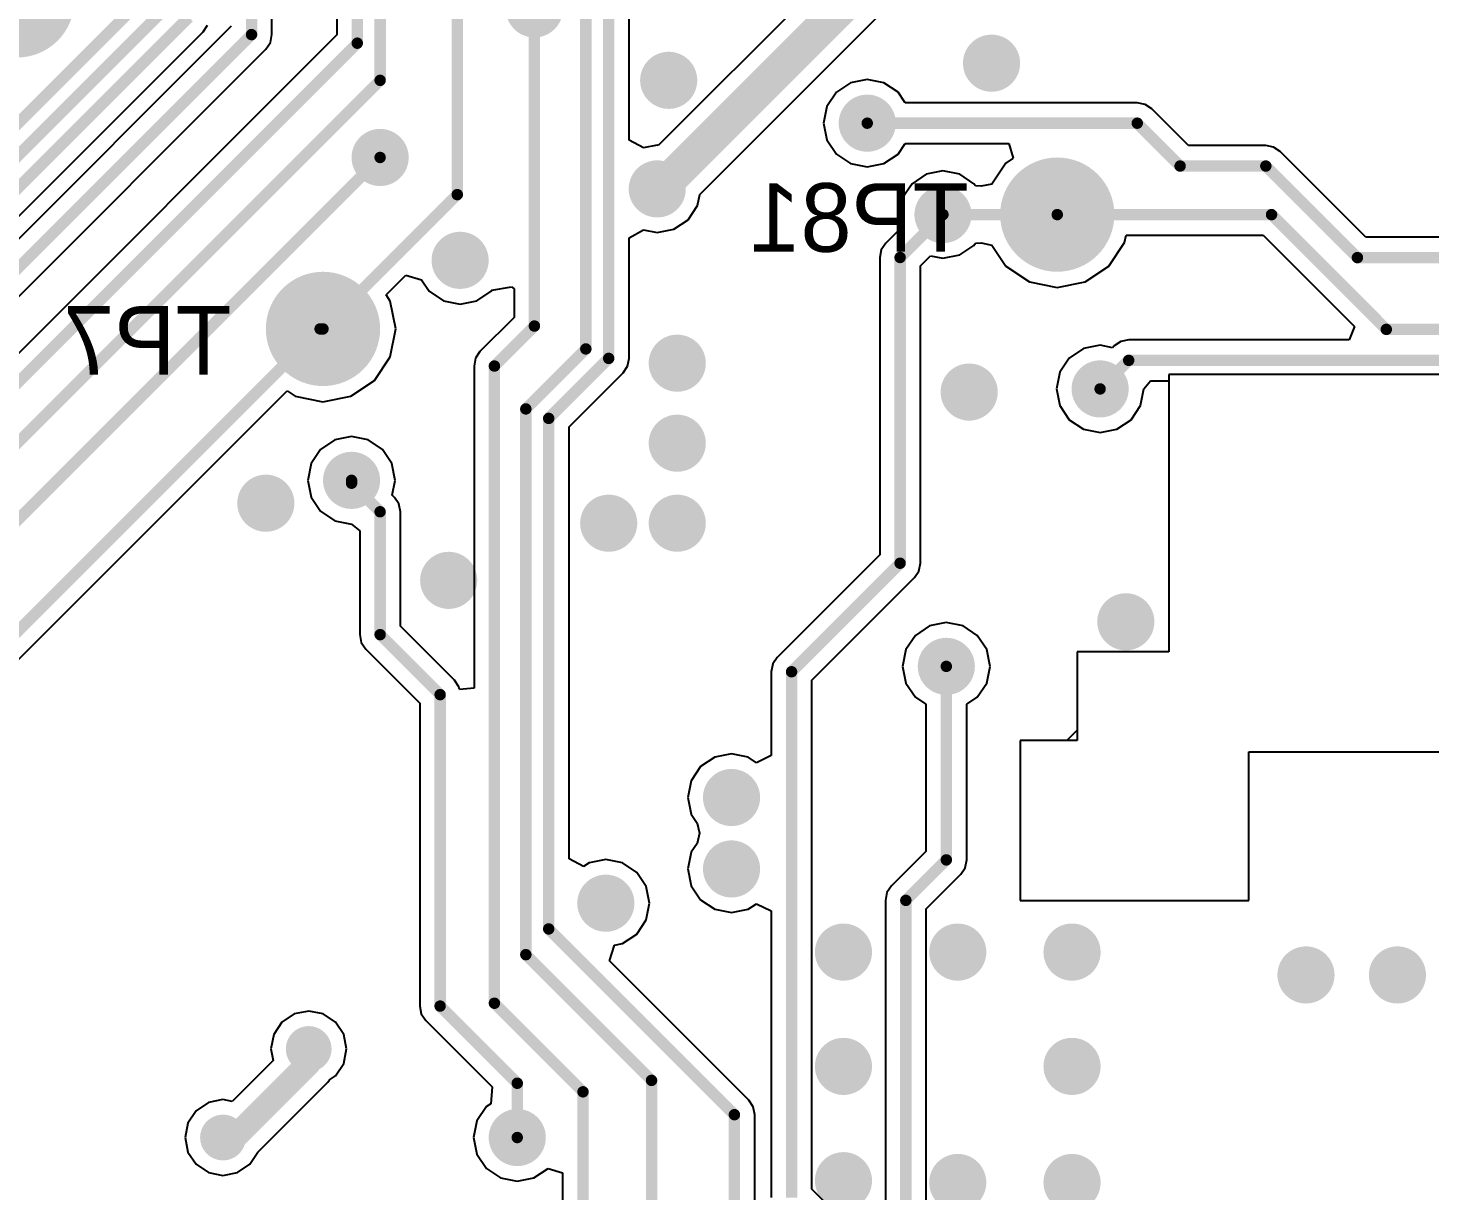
# Model space of a CAD drawing. Extents: x 384 to 458, y 85 to 260.
# Drawn here: x 429.93 to 442.2, y 220.7 to 230.87 of the extents above; entities that cross this region are included whole.
import ezdxf

# ---------------------------------------------------------------- set-up
doc = ezdxf.new("R2010")
doc.units = 0
for name, color, linetype in [('BOTTOMLAYER', 5, 'CONTINUOUS'), ('BOTTOMOVERLAY', 54, 'CONTINUOUS'), ('BOTTOMPASTE', 16, 'CONTINUOUS')]:
    doc.layers.add(name, color=color, linetype=linetype)

msp = doc.modelspace()

# ---------------------------------------------------------------- linework, layer by layer
at = {"layer": 'BOTTOMLAYER'}
for p, q in [((435.19127592, 229.89398522), (435.19127592, 236.50956254)), ((432.06627582, 230.81661228), (432.06627582, 234.21519578)), ((432.6344154, 232.224453), (432.6344154, 230.81552008)), ((437.03245842, 231.43275532), (435.4468685, 229.8471654)), ((435.81046442, 229.4177022), (437.51111126, 231.11834904)), ((431.70941598, 230.8905212), (426.8389355, 226.02004072)), ((431.46401388, 230.84191576), (431.502693, 230.89980236)), ((432.6344154, 230.81552008), (427.1389374399999, 225.32004212)), ((428.9625406, 228.34044248), (431.46401388, 230.84191576)), ((432.01401532, 230.69044286), (432.05269444, 230.74832946)), ((432.05269444, 230.74832946), (432.06627582, 230.81661228)), ((427.03901384, 225.71544138), (432.01401532, 230.69044286)), ((437.1290292199999, 230.39485544), (437.00498578, 230.3119727)), ((437.2753459199999, 230.42395876), (437.1290292199999, 230.39485544)), ((437.4216626199999, 230.39485544), (437.2753459199999, 230.42395876)), ((437.54570606, 230.3119727), (437.4216626199999, 230.39485544)), ((437.00498578, 230.3119727), (436.92210304, 230.18792926)), ((437.60713342, 230.22003994), (437.54570606, 230.3119727)), ((436.92210304, 230.18792926), (436.89299972, 230.04161256)), ((439.63784818, 230.22003994), (437.60713342, 230.22003994)), ((439.706131, 230.20645856), (439.63784818, 230.22003994)), ((439.7640176, 230.16777944), (439.706131, 230.20645856)), ((440.08675508, 229.84504196), (439.7640176, 230.16777944)), ((436.89299972, 230.04161256), (436.92210304, 229.89529586)), ((435.31827846, 229.82517662), (435.19127592, 229.89398522)), ((436.92210304, 229.89529586), (437.00498578, 229.77125242)), ((435.43784642, 229.84895864), (435.31827846, 229.82517662)), ((435.4468685, 229.8471654), (435.43784642, 229.84895864)), ((437.00498578, 229.77125242), (437.1290292199999, 229.68836968)), ((437.4216626199999, 229.68836968), (437.54570606, 229.77125242)), ((437.54570606, 229.77125242), (437.60713088, 229.8631801)), ((437.60713088, 229.8631801), (438.51452048, 229.8631801)), ((438.51452048, 229.8631801), (438.5530472, 229.7361801)), ((440.7628472, 229.84504196), (440.08675508, 229.84504196)), ((440.83113002, 229.83146058), (440.7628472, 229.84504196)), ((440.8890166199999, 229.79278146), (440.83113002, 229.83146058)), ((441.63814898, 229.0436491), (440.8890166199999, 229.79278146)), ((437.1290292199999, 229.68836968), (437.2753459199999, 229.65926636)), ((437.2753459199999, 229.65926636), (437.4216626199999, 229.68836968)), ((438.48724596, 229.6922127), (438.3638807, 229.50758264)), ((438.5530472, 229.7361801), (438.48724596, 229.6922127)), ((437.79152726, 229.5948545), (437.66748382, 229.51197176)), ((437.93784396, 229.62395782), (437.79152726, 229.5948545)), ((438.08416066, 229.5948545), (437.93784396, 229.62395782)), ((438.2082041, 229.51197176), (438.08416066, 229.5948545)), ((435.7910893, 229.32029574), (435.81046442, 229.4177022)), ((437.66748382, 229.51197176), (437.58460108, 229.38792832)), ((438.22106158, 229.49272872), (438.2082041, 229.51197176)), ((438.27231116, 229.4898255), (438.22106158, 229.49272872)), ((438.3638807, 229.50758264), (438.27231116, 229.4898255)), ((435.70820656, 229.1962523), (435.7910893, 229.32029574)), ((437.58460108, 229.38792832), (437.55549776, 229.24161162)), ((435.58416312, 229.11336956), (435.70820656, 229.1962523)), ((437.55549776, 229.24161162), (437.57706744, 229.13317394)), ((435.19127592, 229.03923966), (435.31827846, 229.10804826)), ((435.19127592, 227.98376806), (435.19127592, 229.03923966)), ((435.31827846, 229.10804826), (435.43784642, 229.08426624)), ((435.43784642, 229.08426624), (435.58416312, 229.11336956)), ((437.57706744, 229.13317394), (437.43667656, 228.99278306)), ((439.52658602, 228.99774876), (439.53960098, 229.0631817)), ((439.53960098, 229.0631817), (440.73893818, 229.0631817)), ((440.73893818, 229.0631817), (441.53974684, 228.26237304)), ((442.4864023, 229.0436491), (441.63814898, 229.0436491)), ((437.39799744, 228.93489646), (437.38441606, 228.86661364)), ((437.43667656, 228.99278306), (437.39799744, 228.93489646)), ((438.08416066, 228.88836874), (438.2082041, 228.97125148)), ((438.2082041, 228.97125148), (438.22106158, 228.99049452)), ((438.22106158, 228.99049452), (438.27231116, 228.99339774)), ((438.27231116, 228.99339774), (438.3638807, 228.9756406)), ((438.3638807, 228.9756406), (438.48724596, 228.79101054)), ((439.38844812, 228.79101054), (439.52658602, 228.99774876)), ((437.38441606, 228.86661364), (437.38441606, 226.26551648)), ((437.7412758999999, 228.79270472), (437.82940628, 228.8808351)), ((437.7412758999999, 226.1916101), (437.7412758999999, 228.79270472)), ((437.82940628, 228.8808351), (437.93784396, 228.85926542)), ((437.93784396, 228.85926542), (438.08416066, 228.88836874)), ((438.48724596, 228.79101054), (438.69398418, 228.65287264)), ((439.1817099, 228.65287264), (439.38844812, 228.79101054)), ((433.06451868, 228.540945), (433.23646906, 228.71289538)), ((433.23646906, 228.71289538), (433.37517338, 228.67199376)), ((433.37517338, 228.67199376), (433.44248592, 228.57125228)), ((433.1015849, 228.48547394), (433.06451868, 228.540945)), ((433.44248592, 228.57125228), (433.56652936, 228.48836954)), ((433.85916276, 228.48836954), (433.9832062, 228.57125228)), ((433.9832062, 228.57125228), (433.98993466, 228.58132338)), ((433.98993466, 228.58132338), (434.16203236, 228.610287)), ((434.16203236, 228.610287), (434.18441484, 228.5933325)), ((434.18441484, 228.5933325), (434.18441484, 228.34052122)), ((438.69398418, 228.65287264), (438.93784704, 228.60436626)), ((438.93784704, 228.60436626), (439.1817099, 228.65287264)), ((433.15009128, 228.24161108), (433.1015849, 228.48547394)), ((433.56652936, 228.48836954), (433.71284606, 228.45926622)), ((433.71284606, 228.45926622), (433.85916276, 228.48836954)), ((434.18441484, 228.34052122), (433.88667604, 228.04278242)), ((433.1015849, 227.99774822), (433.15009128, 228.24161108)), ((441.53974684, 228.26237304), (441.49114394, 228.14504028)), ((433.88667604, 228.04278242), (433.84799692, 227.98489582)), ((439.16652832, 228.06985374), (439.04248488, 227.986971)), ((439.31284502, 228.09895706), (439.16652832, 228.06985374)), ((439.4212826999999, 228.07738738), (439.31284502, 228.09895706)), ((439.4366751, 228.09277978), (439.4212826999999, 228.07738738)), ((439.4945617, 228.1314589), (439.4366751, 228.09277978)), ((439.56284452, 228.14504028), (439.4945617, 228.1314589)), ((441.49114394, 228.14504028), (439.56284452, 228.14504028)), ((432.963447, 227.79101), (433.1015849, 227.99774822)), ((433.84799692, 227.98489582), (433.83441554, 227.916613)), ((435.1776945399999, 227.91548524), (435.19127592, 227.98376806)), ((439.04248488, 227.986971), (438.95960214, 227.86292756)), ((433.83441554, 227.916613), (433.83441554, 225.0986735)), ((434.6662757, 227.38485892), (435.13901542, 227.85759864)), ((435.13901542, 227.85759864), (435.1776945399999, 227.91548524)), ((438.95960214, 227.86292756), (438.93049882, 227.71661086)), ((440.31284302, 227.84160934), (439.91284636, 227.84160934)), ((439.91284636, 227.84160934), (439.91284636, 225.41661038)), ((442.5128437, 227.8416068), (440.31284302, 227.84160934)), ((427.4140169, 222.9154419), (432.198526, 227.699951)), ((432.198526, 227.699951), (432.26898306, 227.6528721)), ((432.75670878, 227.6528721), (432.963447, 227.79101)), ((438.93049882, 227.71661086), (438.95960214, 227.57029416)), ((439.6660879, 227.57029416), (439.69519122, 227.71660832)), ((439.69519122, 227.71660832), (439.75392872, 227.78818044)), ((439.75392872, 227.78818044), (439.91284636, 227.78818044)), ((439.91284636, 227.78818044), (439.91284636, 225.41661038)), ((432.26898306, 227.6528721), (432.51284592, 227.60436572)), ((432.51284592, 227.60436572), (432.75670878, 227.6528721)), ((438.95960214, 227.57029416), (439.04248488, 227.44625072)), ((439.58320516, 227.44625072), (439.6660879, 227.57029416)), ((439.04248488, 227.44625072), (439.16652832, 227.36336798)), ((439.45916172, 227.36336798), (439.58320516, 227.44625072)), ((434.6662757, 223.60549894), (434.6662757, 227.38485892)), ((439.16652832, 227.36336798), (439.31284502, 227.33426466)), ((439.31284502, 227.33426466), (439.45916172, 227.36336798)), ((432.49248528, 227.1869726), (432.40960254, 227.06292916)), ((432.61652872, 227.26985534), (432.49248528, 227.1869726)), ((432.76284542, 227.29895866), (432.61652872, 227.26985534)), ((432.90916212, 227.26985534), (432.76284542, 227.29895866)), ((433.03320556, 227.1869726), (432.90916212, 227.26985534)), ((433.1160883, 227.06292916), (433.03320556, 227.1869726)), ((432.40960254, 227.06292916), (432.38049922, 226.91661246)), ((433.14519162, 226.91661246), (433.1160883, 227.06292916)), ((432.38049922, 226.91661246), (432.40960254, 226.77029576)), ((433.1194741199999, 226.78732138), (433.14519162, 226.91661246)), ((432.40960254, 226.77029576), (432.49248528, 226.64625232)), ((433.13901434, 226.76778116), (433.1194741199999, 226.78732138)), ((433.17769346, 226.70989456), (433.13901434, 226.76778116)), ((433.1912748399999, 226.64161174), (433.17769346, 226.70989456)), ((432.49248528, 226.64625232), (432.61652872, 226.56336958)), ((433.1912748399999, 225.64052154), (433.1912748399999, 226.64161174)), ((432.61652872, 226.56336958), (432.76284288, 226.53426626)), ((432.76284288, 226.53426626), (432.834415, 226.47552876)), ((432.834415, 226.47552876), (432.834415, 225.56661262)), ((437.38441606, 226.26551648), (436.48667592, 225.36777888)), ((437.6890154, 226.06544068), (437.72769452, 226.12332728)), ((437.72769452, 226.12332728), (437.7412758999999, 226.1916101)), ((436.79127526, 225.16770054), (437.68900778, 226.0654356)), ((437.68900778, 226.0654356), (437.6890154, 226.06544068)), ((433.6640171, 225.16777928), (433.1912748399999, 225.64052154)), ((437.8207652, 225.64235542), (437.69672176, 225.55947268)), ((437.9670819, 225.67145874), (437.8207652, 225.64235542)), ((438.1133986, 225.64235542), (437.9670819, 225.67145874)), ((438.23744204, 225.55947268), (438.1133986, 225.64235542)), ((432.834415, 225.56661262), (432.84799638, 225.4983298)), ((432.84799638, 225.4983298), (432.8866755, 225.4404432)), ((437.69672176, 225.55947268), (437.61383902, 225.43542924)), ((438.32032478, 225.43542924), (438.23744204, 225.55947268)), ((432.8866755, 225.4404432), (433.35941776, 224.96770094)), ((436.48667592, 225.36777888), (436.4479968, 225.30989228)), ((437.61383902, 225.43542924), (437.5847357, 225.28911254)), ((438.3494281, 225.28911254), (438.32032478, 225.43542924)), ((439.91284636, 225.41661038), (439.11284288, 225.41661038)), ((439.11284288, 225.41661038), (439.11284288, 224.64160812)), ((439.91284636, 225.41661038), (439.11284288, 225.41661038)), ((439.11284288, 225.41661038), (439.11284288, 224.73141236)), ((436.4479968, 225.30989228), (436.43441542, 225.24160946)), ((436.43441542, 225.24160946), (436.43441542, 224.50910902)), ((437.5847357, 225.28911254), (437.61383902, 225.14279584)), ((438.32032478, 225.14279584), (438.3494281, 225.28911254)), ((433.70269622, 225.10989268), (433.6640171, 225.16777928)), ((433.70741554, 225.08616654), (433.70269622, 225.10989268)), ((433.83441554, 225.0986735), (433.70741554, 225.08616654)), ((436.79127526, 220.7155225), (436.79127526, 225.16770054)), ((437.61383902, 225.14279584), (437.69672176, 225.0187524)), ((438.23744204, 225.0187524), (438.32032478, 225.14279584)), ((437.69672176, 225.0187524), (437.78865198, 224.95732758)), ((438.14551182, 224.95732758), (438.23744204, 225.0187524)), ((433.35941776, 224.96770094), (433.35941776, 222.3166115)), ((437.78865198, 224.95732758), (437.78865198, 223.66975586)), ((438.14551182, 223.59584694), (438.14551182, 224.95732758)), ((439.11284288, 224.73141236), (439.02303864, 224.64160812)), ((438.61284642, 224.64161066), (438.61283372, 223.24160838)), ((438.61284642, 224.64161066), (438.61283372, 223.24160838)), ((439.11284288, 224.64160812), (438.61284642, 224.64161066)), ((439.02303864, 224.64160812), (438.61284642, 224.64161066)), ((435.94152842, 224.49485454), (435.81748498, 224.4119718)), ((436.08784512, 224.52395786), (435.94152842, 224.49485454)), ((436.23416182, 224.49485454), (436.08784512, 224.52395786)), ((436.30741542, 224.44590874), (436.23416182, 224.49485454)), ((436.43441542, 224.50910902), (436.30741542, 224.44590874)), ((440.61284496, 223.24161092), (440.61284496, 224.54161086)), ((440.61284496, 224.54161086), (442.51284624, 224.54160832)), ((440.61284496, 223.24161092), (440.61284496, 224.54161086)), ((440.61284496, 224.54161086), (442.51284624, 224.54160832)), ((435.81748498, 224.4119718), (435.73460224, 224.28792836)), ((435.73460224, 224.28792836), (435.70549892, 224.14161166)), ((435.70549892, 224.14161166), (435.73460224, 223.99529496)), ((435.73460224, 223.99529496), (435.78585944, 223.91858188)), ((435.78585944, 223.91858188), (435.807358, 223.82911038)), ((435.807358, 223.82911038), (435.78585944, 223.73964142)), ((435.73460224, 223.66292834), (435.70549892, 223.51661164)), ((435.78585944, 223.73964142), (435.73460224, 223.66292834)), ((437.78865198, 223.66975586), (437.48667646, 223.36778034)), ((434.7932757, 223.5376149), (434.6662757, 223.60549894)), ((434.84152808, 223.56985512), (434.7932757, 223.5376149)), ((434.98784478, 223.59895844), (434.84152808, 223.56985512)), ((435.13416148, 223.56985512), (434.98784478, 223.59895844)), ((435.25820492, 223.48697238), (435.13416148, 223.56985512)), ((435.70549892, 223.51661164), (435.73460224, 223.37029494)), ((438.09325132, 223.46967752), (438.13193044, 223.52756412)), ((438.13193044, 223.52756412), (438.14551182, 223.59584694)), ((435.34108766, 223.36292894), (435.25820492, 223.48697238)), ((437.7912758, 223.167702), (438.09325132, 223.46967752)), ((435.37019098, 223.21661224), (435.34108766, 223.36292894)), ((435.73460224, 223.37029494), (435.81748498, 223.2462515)), ((437.44799734, 223.30989374), (437.43441596, 223.24161092)), ((437.48667646, 223.36778034), (437.44799734, 223.30989374)), ((435.34108766, 223.07029554), (435.37019098, 223.21661224)), ((435.81748498, 223.2462515), (435.94152842, 223.16336876)), ((435.94152842, 223.16336876), (436.08784512, 223.13426544)), ((436.08784512, 223.13426544), (436.23416182, 223.16336876)), ((436.23416182, 223.16336876), (436.30741542, 223.21231456)), ((436.30741542, 223.21231456), (436.43441542, 223.14911428)), ((436.43441542, 223.14911428), (436.43441542, 220.64161358)), ((437.43441596, 223.24161092), (437.43441596, 220.34161164)), ((437.7912758, 220.41552056), (437.7912758, 223.167702)), ((438.61283372, 223.24160838), (440.61284496, 223.24161092)), ((438.61283372, 223.24160838), (440.61284496, 223.24161092)), ((435.25820492, 222.9462521), (435.34108766, 223.07029554)), ((435.13416148, 222.86336936), (435.25820492, 222.9462521)), ((435.02051934, 222.7112767), (435.0623226599999, 222.84907932)), ((435.0623226599999, 222.84907932), (435.13416148, 222.86336936)), ((436.23901576, 221.49278028), (435.02051934, 222.7112767)), ((433.35941776, 222.3166115), (433.37299914, 222.24832868)), ((432.15353498, 222.17592344), (432.08170378, 222.06842048)), ((432.26103794, 222.24775464), (432.15353498, 222.17592344)), ((432.38784744, 222.27297938), (432.26103794, 222.24775464)), ((432.51465694, 222.24775464), (432.38784744, 222.27297938)), ((432.6221599, 222.17592344), (432.51465694, 222.24775464)), ((432.6939910999999, 222.06842048), (432.6221599, 222.17592344)), ((433.37299914, 222.24832868), (433.41167826, 222.19044208)), ((433.41167826, 222.19044208), (433.9924391, 221.60968124)), ((432.08170378, 222.06842048), (432.05647904, 221.94161098)), ((432.71921584, 221.94161098), (432.6939910999999, 222.06842048)), ((432.05647904, 221.94161098), (432.07681428, 221.83938614)), ((432.6939910999999, 221.81480148), (432.71921584, 221.94161098)), ((432.07681428, 221.83938614), (431.71922038, 221.48179224)), ((432.6221599, 221.70729852), (432.6939910999999, 221.81480148)), ((432.55475084, 221.6497091), (432.56989686, 221.6723786)), ((432.56989686, 221.6723786), (432.6221599, 221.70729852)), ((431.94227048, 221.03722874), (432.55475084, 221.6497091)), ((433.9924391, 221.60968124), (433.98111324, 221.46278288)), ((431.5110369, 221.47275492), (431.40353394, 221.40092372)), ((431.6378464, 221.49797966), (431.5110369, 221.47275492)), ((431.71922038, 221.48179224), (431.6378464, 221.49797966)), ((433.94248492, 221.4369714), (433.85960218, 221.31292796)), ((433.98111324, 221.46278288), (433.94248492, 221.4369714)), ((436.27769488, 221.43489368), (436.23901576, 221.49278028)), ((436.29127626, 221.36661086), (436.27769488, 221.43489368)), ((431.40353394, 221.40092372), (431.33170274, 221.29342076)), ((433.85960218, 221.31292796), (433.83049886, 221.16661126)), ((436.29127626, 220.13202862), (436.29127626, 221.36661086)), ((431.33170274, 221.29342076), (431.306478, 221.16661126)), ((431.306478, 221.16661126), (431.33170274, 221.03980176)), ((433.83049886, 221.16661126), (433.85960218, 221.02029456)), ((431.33170274, 221.03980176), (431.40353394, 220.9322988)), ((431.40353394, 220.9322988), (431.5110369, 220.8604676)), ((431.7646559, 220.8604676), (431.87215886, 220.9322988)), ((431.87215886, 220.9322988), (431.94227048, 221.03722874)), ((433.85960218, 221.02029456), (433.94248492, 220.89625112)), ((431.5110369, 220.8604676), (431.6378464, 220.83524286)), ((431.6378464, 220.83524286), (431.7646559, 220.8604676)), ((433.94248492, 220.89625112), (434.0665283599999, 220.81336838)), ((434.0665283599999, 220.81336838), (434.2128450599999, 220.78426506)), ((434.2128450599999, 220.78426506), (434.3591617599999, 220.81336838)), ((434.3591617599999, 220.81336838), (434.48320266, 220.89625112)), ((434.48320266, 220.89625112), (434.60941526, 220.8565433)), ((434.60941526, 220.8565433), (434.60941526, 219.69161294)), ((438.21175756, 219.2950402), (436.79127526, 220.7155225))]:
    msp.add_line(p, q, dxfattribs=at)
for points, const_width in [([(434.8128464, 228.06661016), (434.8128464, 237.8416122)], 0.0999998), ([(435.012846, 227.98376806), (435.012846, 237.7587701)], 0.0999998), ([(431.8878459, 230.81661228), (431.8878459, 234.36661026)], 0.0999998), ([(432.81284532, 230.74161116), (432.81284532, 232.224453)], 0.0999998), ([(433.01284492, 230.41661054), (433.01284492, 232.1416109)], 0.0999998), ([(435.4628451, 229.46661244), (437.31284648, 231.31661382)], 0.2999994), ([(433.68784484, 229.41661), (433.68784484, 231.21661148)], 0.0999998), ([(429.17068852, 229.36661264), (430.93784526, 231.13376938)], 0.0999998), ([(428.83637118, 228.4666119), (431.33784446, 230.96808518)], 0.0999998), ([(429.25353062, 229.16661304), (431.13784486, 231.05092728)], 0.0999998), ([(434.36284476, 228.2666123), (434.36284476, 231.04161056)], 0.0999998), ([(426.91284442, 225.8416108), (431.8878459, 230.81661228)], 0.0999998), ([(427.21284636, 225.1416122), (432.81284532, 230.74161116)], 0.0999998), ([(427.4378471799999, 224.8416128), (433.01284492, 230.41661054)], 0.0999998), ([(437.2753459199999, 230.04161256), (437.27534846, 230.04161002)], 0.0999998), ([(437.27534846, 230.04161002), (439.63784818, 230.04161002)], 0.0999998), ([(439.63784818, 230.04161002), (440.01284616, 229.66661204)], 0.0999998), ([(427.21284636, 223.94161206), (433.01284492, 229.74161062)], 0.0999998), ([(440.01284616, 229.66661204), (440.7628472, 229.66661204)], 0.0999998), ([(440.7628472, 229.66661204), (441.56424006, 228.86521918)], 0.0999998), ([(432.51284592, 228.24161108), (433.68784484, 229.41661)], 0.0999998), ([(437.56284598, 228.86661364), (437.93784396, 229.24161162)], 0.0999998), ([(437.93784396, 229.24161162), (438.93784704, 229.24161162)], 0.0999998), ([(438.93784704, 229.24161162), (440.8128471, 229.24161162)], 0.0999998), ([(440.8128471, 229.24161162), (441.81707166, 228.23738706)], 0.0999998), ([(437.56284598, 226.1916101), (437.56284598, 228.86661364)], 0.0999998), ([(441.56424006, 228.86521918), (443.07145828, 228.86521918)], 0.0999998), ([(427.28784748, 223.04161132), (432.48784724, 228.24161108)], 0.0999998), ([(432.48784724, 228.24161108), (432.51284592, 228.24161108)], 0.0999998), ([(434.01284546, 227.916613), (434.36284476, 228.2666123)], 0.0999998), ([(441.81707166, 228.23738706), (443.59362132, 228.23738706)], 0.0999998), ([(434.28784618, 227.54160994), (434.8128464, 228.06661016)], 0.0999998), ([(434.01284546, 222.34161272), (434.01284546, 227.916613)], 0.0999998), ([(434.48784578, 227.45876784), (435.012846, 227.98376806)], 0.0999998), ([(439.31284502, 227.71661086), (439.56284452, 227.96661036)], 0.0999998), ([(439.56284452, 227.96661036), (442.53784746, 227.96661036)], 0.0999998), ([(434.28784618, 222.7666106), (434.28784618, 227.54160994)], 0.0999998), ([(434.48784578, 222.99161142), (434.48784578, 227.45876784)], 0.0999998), ([(432.76284542, 226.89161124), (432.76284542, 226.91661246)], 0.0999998), ([(432.76284542, 226.89161124), (433.01284492, 226.64161174)], 0.0999998), ([(433.01284492, 225.56661262), (433.01284492, 226.64161174)], 0.0999998), ([(436.61284534, 225.24160946), (437.56284598, 226.1916101)], 0.0999998), ([(433.01284492, 225.56661262), (433.53784768, 225.04160986)], 0.0999998), ([(436.61284534, 220.64161358), (436.61284534, 225.24160946)], 0.0999998), ([(437.9670819, 223.59584694), (437.9670819, 225.28911254)], 0.0999998), ([(433.53784768, 222.3166115), (433.53784768, 225.04160986)], 0.0999998), ([(437.61284588, 223.24161092), (437.9670819, 223.59584694)], 0.0999998), ([(437.61284588, 220.34161164), (437.61284588, 223.24161092)], 0.0999998), ([(434.48784578, 222.99161142), (436.11284634, 221.36661086)], 0.0999998), ([(434.28784618, 222.7666106), (435.38784398, 221.6666128)], 0.0999998), ([(433.53784768, 222.3166115), (434.2128450599999, 221.64161412)], 0.0999998), ([(434.01284546, 222.34161272), (434.78784518, 221.566613)], 0.0999998), ([(432.38784744, 221.8166125), (432.38784744, 221.94161098)], 0.21299932), ([(431.7378462, 221.16661126), (432.38784744, 221.8166125)], 0.21299932), ([(434.2128450599999, 221.16661126), (434.2128450599999, 221.64161412)], 0.0999998), ([(435.38784398, 220.06661092), (435.38784398, 221.6666128)], 0.0999998), ([(434.78784518, 219.69161294), (434.78784518, 221.566613)], 0.0999998), ([(436.11284634, 219.83487656), (436.11284634, 221.36661086)], 0.0999998), ([(431.6378464, 221.16661126), (431.7378462, 221.16661126)], 0.21299932)]:
    msp.add_lwpolyline(points, dxfattribs=dict(at, const_width=const_width))
for points, const_width in [([(429.58784542, 231.11661168, 1), (430.08784442, 231.11661168, 1)], 0.499999), ([(434.23784628, 231.04161056, 1), (434.48784324, 231.04161056, 1)], 0.2499995), ([(431.86284722, 230.81661228, 1), (431.91284458, 230.81661228, 1)], 0.0499999), ([(431.86284722, 230.81661228, 1), (431.91284458, 230.81661228, 1)], 0.0499999), ([(432.78784664, 230.74161116, 1), (432.837844, 230.74161116, 1)], 0.0499999), ([(432.78784664, 230.74161116, 1), (432.837844, 230.74161116, 1)], 0.0499999), ([(438.23784844, 230.56661278, 1), (438.4878454, 230.56661278, 1)], 0.2499995), ([(435.41284774, 230.41661054, 1), (435.6628447, 230.41661054, 1)], 0.2499995), ([(432.98784624, 230.41661054, 1), (433.0378436, 230.41661054, 1)], 0.0499999), ([(432.98784624, 230.41661054, 1), (433.0378436, 230.41661054, 1)], 0.0499999), ([(437.15034744, 230.04161256, 1), (437.4003444, 230.04161256, 1)], 0.2499995), ([(437.25034724, 230.04161256, 1), (437.3003446, 230.04161256, 1)], 0.0499999), ([(437.25034978, 230.04161002, 1), (437.30034714, 230.04161002, 1)], 0.0499999), ([(437.25034978, 230.04161002, 1), (437.30034714, 230.04161002, 1)], 0.0499999), ([(439.6128495, 230.04161002, 1), (439.66284686, 230.04161002, 1)], 0.0499999), ([(439.6128495, 230.04161002, 1), (439.66284686, 230.04161002, 1)], 0.0499999), ([(432.88784644, 229.74161062, 1), (433.1378434, 229.74161062, 1)], 0.2499995), ([(432.98784624, 229.74161062, 1), (433.0378436, 229.74161062, 1)], 0.0499999), ([(435.31284794, 229.46661244, 1), (435.5628449, 229.46661244, 1)], 0.2499995), ([(438.68784754, 229.24161162, 1), (439.18784654, 229.24161162, 1)], 0.499999), ([(439.98784748, 229.66661204, 1), (440.03784484, 229.66661204, 1)], 0.0499999), ([(439.98784748, 229.66661204, 1), (440.03784484, 229.66661204, 1)], 0.0499999), ([(440.73784852, 229.66661204, 1), (440.78784588, 229.66661204, 1)], 0.0499999), ([(440.73784852, 229.66661204, 1), (440.78784588, 229.66661204, 1)], 0.0499999), ([(435.38784652, 229.46661244, 1), (435.53784368, 229.46661244, 1)], 0.1499997), ([(433.66284616, 229.41661, 1), (433.71284352, 229.41661, 1)], 0.0499999), ([(433.66284616, 229.41661, 1), (433.71284352, 229.41661, 1)], 0.0499999), ([(437.81284548, 229.24161162, 1), (438.06284244, 229.24161162, 1)], 0.2499995), ([(437.91284528, 229.24161162, 1), (437.96284264, 229.24161162, 1)], 0.0499999), ([(437.91284528, 229.24161162, 1), (437.96284264, 229.24161162, 1)], 0.0499999), ([(438.91284836, 229.24161162, 1), (438.96284572, 229.24161162, 1)], 0.0499999), ([(438.91284836, 229.24161162, 1), (438.96284572, 229.24161162, 1)], 0.0499999), ([(440.78784842, 229.24161162, 1), (440.83784578, 229.24161162, 1)], 0.0499999), ([(440.78784842, 229.24161162, 1), (440.83784578, 229.24161162, 1)], 0.0499999), ([(433.58784758, 228.84161242, 1), (433.83784454, 228.84161242, 1)], 0.2499995), ([(437.5378473, 228.86661364, 1), (437.58784466, 228.86661364, 1)], 0.0499999), ([(437.5378473, 228.86661364, 1), (437.58784466, 228.86661364, 1)], 0.0499999), ([(441.53924138, 228.86521918, 1), (441.58923874, 228.86521918, 1)], 0.0499999), ([(441.53924138, 228.86521918, 1), (441.58923874, 228.86521918, 1)], 0.0499999), ([(432.26284642, 228.24161108, 1), (432.76284542, 228.24161108, 1)], 0.499999), ([(432.46284856, 228.24161108, 1), (432.51284592, 228.24161108, 1)], 0.0499999), ([(432.46284856, 228.24161108, 1), (432.51284592, 228.24161108, 1)], 0.0499999), ([(432.48784724, 228.24161108, 1), (432.5378446, 228.24161108, 1)], 0.0499999), ([(432.48784724, 228.24161108, 1), (432.5378446, 228.24161108, 1)], 0.0499999), ([(434.33784608, 228.2666123, 1), (434.38784344, 228.2666123, 1)], 0.0499999), ([(434.33784608, 228.2666123, 1), (434.38784344, 228.2666123, 1)], 0.0499999), ([(441.79207298, 228.23738706, 1), (441.84207034, 228.23738706, 1)], 0.0499999), ([(441.79207298, 228.23738706, 1), (441.84207034, 228.23738706, 1)], 0.0499999), ([(435.48784632, 227.94161168, 1), (435.73784328, 227.94161168, 1)], 0.2499995), ([(434.78784772, 228.06661016, 1), (434.83784508, 228.06661016, 1)], 0.0499999), ([(434.78784772, 228.06661016, 1), (434.83784508, 228.06661016, 1)], 0.0499999), ([(433.98784678, 227.916613, 1), (434.0378441399999, 227.916613, 1)], 0.0499999), ([(433.98784678, 227.916613, 1), (434.0378441399999, 227.916613, 1)], 0.0499999), ([(434.98784732, 227.98376806, 1), (435.03784468, 227.98376806, 1)], 0.0499999), ([(434.98784732, 227.98376806, 1), (435.03784468, 227.98376806, 1)], 0.0499999), ([(438.04208302, 227.68911282, 1), (438.29207998, 227.68911282, 1)], 0.2499995), ([(439.18784654, 227.71661086, 1), (439.4378435, 227.71661086, 1)], 0.2499995), ([(439.53784584, 227.96661036, 1), (439.5878432, 227.96661036, 1)], 0.0499999), ([(439.53784584, 227.96661036, 1), (439.5878432, 227.96661036, 1)], 0.0499999), ([(439.28784634, 227.71661086, 1), (439.3378437, 227.71661086, 1)], 0.0499999), ([(434.2628475, 227.54160994, 1), (434.31284486, 227.54160994, 1)], 0.0499999), ([(434.2628475, 227.54160994, 1), (434.31284486, 227.54160994, 1)], 0.0499999), ([(434.4628471, 227.45876784, 1), (434.51284446, 227.45876784, 1)], 0.0499999), ([(434.4628471, 227.45876784, 1), (434.51284446, 227.45876784, 1)], 0.0499999), ([(435.48784632, 227.24161054, 1), (435.73784328, 227.24161054, 1)], 0.2499995), ([(432.63784694, 226.91661246, 1), (432.8878439, 226.91661246, 1)], 0.2499995), ([(431.88784844, 226.71661286, 1), (432.1378454, 226.71661286, 1)], 0.2499995), ([(432.73784674, 226.91661246, 1), (432.7878441, 226.91661246, 1)], 0.0499999), ([(432.73784674, 226.89161124, 1), (432.7878441, 226.89161124, 1)], 0.0499999), ([(432.73784674, 226.89161124, 1), (432.7878441, 226.89161124, 1)], 0.0499999), ([(432.98784624, 226.64161174, 1), (433.0378436, 226.64161174, 1)], 0.0499999), ([(432.98784624, 226.64161174, 1), (433.0378436, 226.64161174, 1)], 0.0499999), ([(434.88784752, 226.54161194, 1), (435.13784448, 226.54161194, 1)], 0.2499995), ([(435.48784632, 226.54161194, 1), (435.73784328, 226.54161194, 1)], 0.2499995), ([(433.48784778, 226.0416104, 1), (433.73784474, 226.0416104, 1)], 0.2499995), ([(437.5378473, 226.1916101, 1), (437.58784466, 226.1916101, 1)], 0.0499999), ([(437.5378473, 226.1916101, 1), (437.58784466, 226.1916101, 1)], 0.0499999), ([(439.41284736, 225.67916256, 1), (439.66284432, 225.67916256, 1)], 0.2499995), ([(432.98784624, 225.56661262, 1), (433.0378436, 225.56661262, 1)], 0.0499999), ([(432.98784624, 225.56661262, 1), (433.0378436, 225.56661262, 1)], 0.0499999), ([(437.84208342, 225.28911254, 1), (438.09208038, 225.28911254, 1)], 0.2499995), ([(436.58784666, 225.24160946, 1), (436.63784402, 225.24160946, 1)], 0.0499999), ([(436.58784666, 225.24160946, 1), (436.63784402, 225.24160946, 1)], 0.0499999), ([(437.94208322, 225.28911254, 1), (437.99208058, 225.28911254, 1)], 0.0499999), ([(433.512849, 225.04160986, 1), (433.56284636, 225.04160986, 1)], 0.0499999), ([(433.512849, 225.04160986, 1), (433.56284636, 225.04160986, 1)], 0.0499999), ([(435.96284664, 224.14161166, 1), (436.2128436, 224.14161166, 1)], 0.2499995), ([(435.96284664, 223.51661164, 1), (436.2128436, 223.51661164, 1)], 0.2499995), ([(437.94208322, 223.59584694, 1), (437.99208058, 223.59584694, 1)], 0.0499999), ([(437.94208322, 223.59584694, 1), (437.99208058, 223.59584694, 1)], 0.0499999), ([(434.8628463, 223.21661224, 1), (435.11284326, 223.21661224, 1)], 0.2499995), ([(437.5878472, 223.24161092, 1), (437.63784456, 223.24161092, 1)], 0.0499999), ([(437.5878472, 223.24161092, 1), (437.63784456, 223.24161092, 1)], 0.0499999), ([(434.4628471, 222.99161142, 1), (434.51284446, 222.99161142, 1)], 0.0499999), ([(434.4628471, 222.99161142, 1), (434.51284446, 222.99161142, 1)], 0.0499999), ([(436.94208268, 222.78911246, 1), (437.19207964, 222.78911246, 1)], 0.2499995), ([(437.94208322, 222.78911246, 1), (438.1920801799999, 222.78911246, 1)], 0.2499995), ([(438.94208376, 222.78911246, 1), (439.19208072, 222.78911246, 1)], 0.2499995), ([(434.2628475, 222.7666106, 1), (434.31284486, 222.7666106, 1)], 0.0499999), ([(434.2628475, 222.7666106, 1), (434.31284486, 222.7666106, 1)], 0.0499999), ([(440.98911294, 222.58911286, 1), (441.2391099, 222.58911286, 1)], 0.2499995), ([(441.78911134, 222.58911286, 1), (442.0391083, 222.58911286, 1)], 0.2499995), ([(433.512849, 222.3166115, 1), (433.56284636, 222.3166115, 1)], 0.0499999), ([(433.512849, 222.3166115, 1), (433.56284636, 222.3166115, 1)], 0.0499999), ([(433.98784678, 222.34161272, 1), (434.0378441399999, 222.34161272, 1)], 0.0499999), ([(433.98784678, 222.34161272, 1), (434.0378441399999, 222.34161272, 1)], 0.0499999), ([(432.28784764, 221.94161098, 1), (432.48784724, 221.94161098, 1)], 0.1999996), ([(432.33459888, 221.94161098, 1), (432.441096, 221.94161098, 1)], 0.10649966), ([(436.94208268, 221.78911192, 1), (437.19207964, 221.78911192, 1)], 0.2499995), ([(438.94208376, 221.78911192, 1), (439.19208072, 221.78911192, 1)], 0.2499995), ([(432.33459888, 221.8166125, 1), (432.441096, 221.8166125, 1)], 0.10649966), ([(432.33459888, 221.8166125, 1), (432.441096, 221.8166125, 1)], 0.10649966), ([(434.18784638, 221.64161412, 1), (434.23784374, 221.64161412, 1)], 0.0499999), ([(434.18784638, 221.64161412, 1), (434.23784374, 221.64161412, 1)], 0.0499999), ([(435.3628453, 221.6666128, 1), (435.41284266, 221.6666128, 1)], 0.0499999), ([(435.3628453, 221.6666128, 1), (435.41284266, 221.6666128, 1)], 0.0499999), ([(434.7628465, 221.566613, 1), (434.81284386, 221.566613, 1)], 0.0499999), ([(434.7628465, 221.566613, 1), (434.81284386, 221.566613, 1)], 0.0499999), ([(434.08784658, 221.16661126, 1), (434.33784354, 221.16661126, 1)], 0.2499995), ([(436.08784766, 221.36661086, 1), (436.13784502, 221.36661086, 1)], 0.0499999), ([(436.08784766, 221.36661086, 1), (436.13784502, 221.36661086, 1)], 0.0499999), ([(431.5378466, 221.16661126, 1), (431.7378462, 221.16661126, 1)], 0.1999996), ([(431.58459784, 221.16661126, 1), (431.69109496, 221.16661126, 1)], 0.10649966), ([(431.68459764, 221.16661126, 1), (431.79109476, 221.16661126, 1)], 0.10649966), ([(431.68459764, 221.16661126, 1), (431.79109476, 221.16661126, 1)], 0.10649966), ([(434.18784638, 221.16661126, 1), (434.23784374, 221.16661126, 1)], 0.0499999), ([(436.94208268, 220.78911392, 1), (437.19207964, 220.78911392, 1)], 0.2499995), ([(437.94208322, 220.77311192, 1), (438.1920801799999, 220.77311192, 1)], 0.2499995), ([(438.94208376, 220.77311192, 1), (439.19208072, 220.77311192, 1)], 0.2499995)]:
    msp.add_lwpolyline(points, format="xyb", close=True, dxfattribs=dict(at, const_width=const_width))
at = {"layer": 'BOTTOMPASTE'}
for points in [[(438.93784704, 229.24161162, 1), (438.93784704, 229.24161162, 1)], [(432.51284592, 228.24161108, 1), (432.51284592, 228.24161108, 1)]]:
    msp.add_lwpolyline(points, format="xyb", close=True, dxfattribs=at)

# ---------------------------------------------------------------- texts
at = {"layer": 'BOTTOMOVERLAY', "text_generation_flag": 2}
for s, p in [('TP81', (438.16284732, 228.916611)), ('TP7', (431.71284498, 227.84161188))]:
    msp.add_text(s, height=0.5999987999999999, dxfattribs=at).set_placement(p)

doc.saveas('drawing.dxf')
